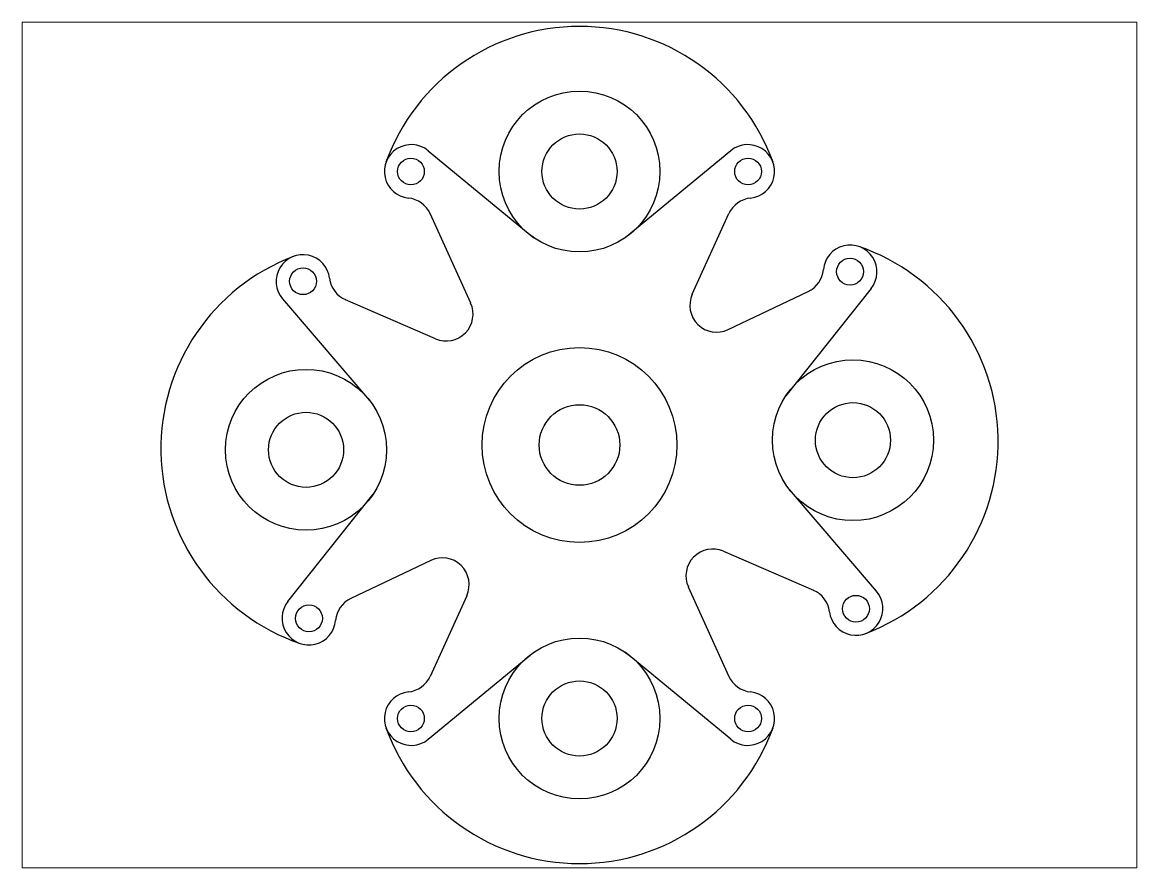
# Paper-space layout 'Layout2' of a CAD drawing. Header units: metres. Extents: x 26 to 231, y 20 to 176.
# The model-space entities are those that its viewports show. They can reach past a viewport. Long polylines and large blocks are cut down to what shows.
import ezdxf

# ---------------------------------------------------------------- set-up
doc = ezdxf.new("R2010")
doc.units = ezdxf.units.M

msp = doc.modelspace()

# ---------------------------------------------------------------- linework, layer by layer
for p, q in [((-56.43, 109.77), (-17.02, 77.3)), ((-56.43, 109.77), (-17.02, 77.3)), ((-56.43, 109.77), (-17.02, 77.3)), ((56.43, 109.77), (17.02, 77.3)), ((56.43, 109.77), (17.02, 77.3)), ((56.43, 109.77), (17.02, 77.3)), ((-40.58, 52.96), (-55.72, 86.28)), ((-40.58, 52.96), (-55.72, 86.28)), ((-40.58, 52.96), (-55.72, 86.28)), ((42.06, 56.2), (55.72, 86.28)), ((42.06, 56.2), (55.72, 86.28)), ((42.06, 56.2), (55.72, 86.28)), ((108.76, 58.35), (76.99, 18.38)), ((108.76, 58.35), (76.99, 18.38)), ((108.76, 58.35), (76.99, 18.38)), ((-110.74, 54.5), (-77.58, 15.67)), ((-110.74, 54.5), (-77.58, 15.67)), ((-110.74, 54.5), (-77.58, 15.67)), ((-53.66, 39.65), (-87.25, 54.2)), ((-53.66, 39.65), (-87.25, 54.2)), ((-53.66, 39.65), (-87.25, 54.2)), ((55.46, 43.03), (85.29, 57.23)), ((55.46, 43.03), (85.29, 57.23)), ((55.46, 43.03), (85.29, 57.23)), ((110.74, -54.5), (77.58, -15.67)), ((110.74, -54.5), (77.58, -15.67)), ((110.74, -54.5), (77.58, -15.67)), ((-108.76, -58.35), (-76.99, -18.38)), ((-108.76, -58.35), (-76.99, -18.38)), ((-108.76, -58.35), (-76.99, -18.38)), ((53.66, -39.65), (87.25, -54.2)), ((53.66, -39.65), (87.25, -54.2)), ((53.66, -39.65), (87.25, -54.2)), ((-55.46, -43.03), (-85.29, -57.23)), ((-55.46, -43.03), (-85.29, -57.23)), ((-55.46, -43.03), (-85.29, -57.23)), ((40.58, -52.96), (55.72, -86.28)), ((40.58, -52.96), (55.72, -86.28)), ((40.58, -52.96), (55.72, -86.28)), ((-42.06, -56.2), (-55.72, -86.28)), ((-42.06, -56.2), (-55.72, -86.28)), ((-42.06, -56.2), (-55.72, -86.28)), ((-56.43, -109.77), (-17.02, -77.3)), ((-56.43, -109.77), (-17.02, -77.3)), ((-56.43, -109.77), (-17.02, -77.3)), ((56.43, -109.77), (17.02, -77.3)), ((56.43, -109.77), (17.02, -77.3)), ((56.43, -109.77), (17.02, -77.3))]:
    msp.add_line(p, q)
for centre, radius in [((0, 102), 30), ((0, 102), 30), ((0, 102), 30), ((0, 102), 14), ((0, 102), 14), ((0, 102), 14), ((-62.87, 102), 5), ((-62.87, 102), 5), ((-62.87, 102), 5), ((62.87, 102), 5), ((62.87, 102), 5), ((62.87, 102), 5), ((100.88, 64.65), 5), ((100.88, 64.65), 5), ((100.88, 64.65), 5), ((-103.09, 61.07), 5), ((-103.09, 61.07), 5), ((-103.09, 61.07), 5), ((0, 0), 36.35), ((0, 0), 36.35), ((0, 0), 36.35), ((0, 0), 36.35), ((0, 0), 36.35), ((0, 0), 36.35), ((0, 0), 36.35), ((0, 0), 36.35), ((0, 0), 36.35), ((0, 0), 36.35), ((0, 0), 36.35), ((0, 0), 36.35), ((0, 0), 36.35), ((0, 0), 36.35), ((0, 0), 36.35), ((0, 0), 36.35), ((101.98, 1.79), 30), ((101.98, 1.79), 30), ((101.98, 1.79), 30), ((-101.98, -1.79), 30), ((-101.98, -1.79), 30), ((-101.98, -1.79), 30), ((0, 0), 15.04), ((0, 0), 15.04), ((0, 0), 15.04), ((0, 0), 15.04), ((0, 0), 15.04), ((0, 0), 15.04), ((0, 0), 15.04), ((0, 0), 15.04), ((0, 0), 15.04), ((0, 0), 15.04), ((0, 0), 15.04), ((0, 0), 15.04), ((0, 0), 15.04), ((0, 0), 15.04), ((0, 0), 15.04), ((0, 0), 15.04), ((101.98, 1.79), 14), ((101.98, 1.79), 14), ((101.98, 1.79), 14), ((-101.98, -1.79), 14), ((-101.98, -1.79), 14), ((-101.98, -1.79), 14), ((103.09, -61.07), 5), ((103.09, -61.07), 5), ((103.09, -61.07), 5), ((-100.88, -64.65), 5), ((-100.88, -64.65), 5), ((-100.88, -64.65), 5), ((0, -102), 30), ((0, -102), 30), ((0, -102), 30), ((0, -102), 14), ((0, -102), 14), ((0, -102), 14), ((-62.87, -102), 5), ((-62.87, -102), 5), ((-62.87, -102), 5), ((62.87, -102), 5), ((62.87, -102), 5), ((62.87, -102), 5)]:
    msp.add_circle(centre, radius)
for centre, radius, start, end in [((0, 79.36), 76.75, 19.8656, 160.1344), ((-62.78, 102.04), 10, 50.6104, 264.1163), ((-62.78, 102.04), 10, 50.6104, 264.1163), ((-62.78, 102.04), 10, 50.6104, 264.1163), ((62.78, 102.04), 10, 275.8837, 129.3896), ((62.78, 102.04), 10, 275.8837, 129.3896), ((62.78, 102.04), 10, 275.8837, 129.3896), ((-64.83, 82.15), 10, 24.437, 84.1163), ((-64.83, 82.15), 10, 24.437, 84.1163), ((-64.83, 82.15), 10, 24.437, 84.1163), ((-64.83, 82.15), 10, 24.437, 84.1163), ((-64.83, 82.15), 10, 24.437, 84.1163), ((-64.83, 82.15), 10, 24.437, 84.1163), ((64.83, 82.15), 10, 95.8837, 155.563), ((64.83, 82.15), 10, 95.8837, 155.563), ((64.83, 82.15), 10, 95.8837, 155.563), ((64.83, 82.15), 10, 95.8837, 155.563), ((64.83, 82.15), 10, 95.8837, 155.563), ((64.83, 82.15), 10, 95.8837, 155.563), ((-103.13, 60.98), 10, 6.8886, 220.3944), ((-103.13, 60.98), 10, 6.8886, 220.3944), ((-103.13, 60.98), 10, 6.8886, 220.3944), ((100.92, 64.56), 10, 321.6153, 175.1211), ((100.92, 64.56), 10, 321.6153, 175.1211), ((100.92, 64.56), 10, 321.6153, 175.1211), ((79.35, 1.39), 76.75, 290.8705, 71.1392), ((79.35, 1.39), 76.75, 290.8705, 71.1392), ((79.35, 1.39), 76.75, 290.8705, 71.1392), ((-79.35, -1.39), 76.75, 110.8705, 251.1392), ((-79.35, -1.39), 76.75, 110.8705, 251.1392), ((-79.35, -1.39), 76.75, 110.8705, 251.1392), ((81, 66.26), 10, 295.4418, 355.1211), ((81, 66.26), 10, 295.4418, 355.1211), ((81, 66.26), 10, 295.4418, 355.1211), ((81, 66.26), 10, 295.4418, 355.1211), ((81, 66.26), 10, 295.4418, 355.1211), ((81, 66.26), 10, 295.4418, 355.1211), ((-83.27, 63.38), 10, 186.8886, 246.5679), ((-83.27, 63.38), 10, 186.8886, 246.5679), ((-83.27, 63.38), 10, 186.8886, 246.5679), ((-83.27, 63.38), 10, 186.8886, 246.5679), ((-83.27, 63.38), 10, 186.8886, 246.5679), ((-83.27, 63.38), 10, 186.8886, 246.5679), ((51.16, 52.06), 10, 155.563, 295.4418), ((-49.69, 48.82), 10, 246.5679, 24.437), ((49.69, -48.82), 10, 66.5679, 204.437), ((-51.16, -52.06), 10, 335.563, 115.4418), ((-81, -66.26), 10, 115.4418, 175.1211), ((-81, -66.26), 10, 115.4418, 175.1211), ((-81, -66.26), 10, 115.4418, 175.1211), ((-81, -66.26), 10, 115.4418, 175.1211), ((-81, -66.26), 10, 115.4418, 175.1211), ((-81, -66.26), 10, 115.4418, 175.1211), ((83.27, -63.38), 10, 6.8886, 66.5679), ((83.27, -63.38), 10, 6.8886, 66.5679), ((83.27, -63.38), 10, 6.8886, 66.5679), ((83.27, -63.38), 10, 6.8886, 66.5679), ((83.27, -63.38), 10, 6.8886, 66.5679), ((83.27, -63.38), 10, 6.8886, 66.5679), ((103.13, -60.98), 10, 186.8886, 40.3944), ((103.13, -60.98), 10, 186.8886, 40.3944), ((103.13, -60.98), 10, 186.8886, 40.3944), ((-100.92, -64.56), 10, 141.6153, 355.1211), ((-100.92, -64.56), 10, 141.6153, 355.1211), ((-100.92, -64.56), 10, 141.6153, 355.1211), ((-64.83, -82.15), 10, 275.8837, 335.563), ((-64.83, -82.15), 10, 275.8837, 335.563), ((-64.83, -82.15), 10, 275.8837, 335.563), ((-64.83, -82.15), 10, 275.8837, 335.563), ((-64.83, -82.15), 10, 275.8837, 335.563), ((-64.83, -82.15), 10, 275.8837, 335.563), ((64.83, -82.15), 10, 204.437, 264.1163), ((64.83, -82.15), 10, 204.437, 264.1163), ((64.83, -82.15), 10, 204.437, 264.1163), ((64.83, -82.15), 10, 204.437, 264.1163), ((64.83, -82.15), 10, 204.437, 264.1163), ((64.83, -82.15), 10, 204.437, 264.1163), ((-62.78, -102.04), 10, 95.8837, 309.3896), ((-62.78, -102.04), 10, 95.8837, 309.3896), ((-62.78, -102.04), 10, 95.8837, 309.3896), ((62.78, -102.04), 10, 230.6104, 84.1163), ((62.78, -102.04), 10, 230.6104, 84.1163), ((62.78, -102.04), 10, 230.6104, 84.1163), ((0, -79.36), 76.75, 199.8656, 340.1344), ((0, -79.36), 76.75, 199.8656, 340.1344), ((0, -79.36), 76.75, 199.8656, 340.1344)]:
    msp.add_arc(centre, radius, start, end)

psp = doc.layouts.new('Layout2')

# ---------------------------------------------------------------- viewports
at = {"layer": '0'}
psp.add_viewport(center=(128.5, 97.5), size=(205.6, 156), view_center_point=(0, 0), view_height=315.3162, dxfattribs=at)

doc.saveas('drawing.dxf')
